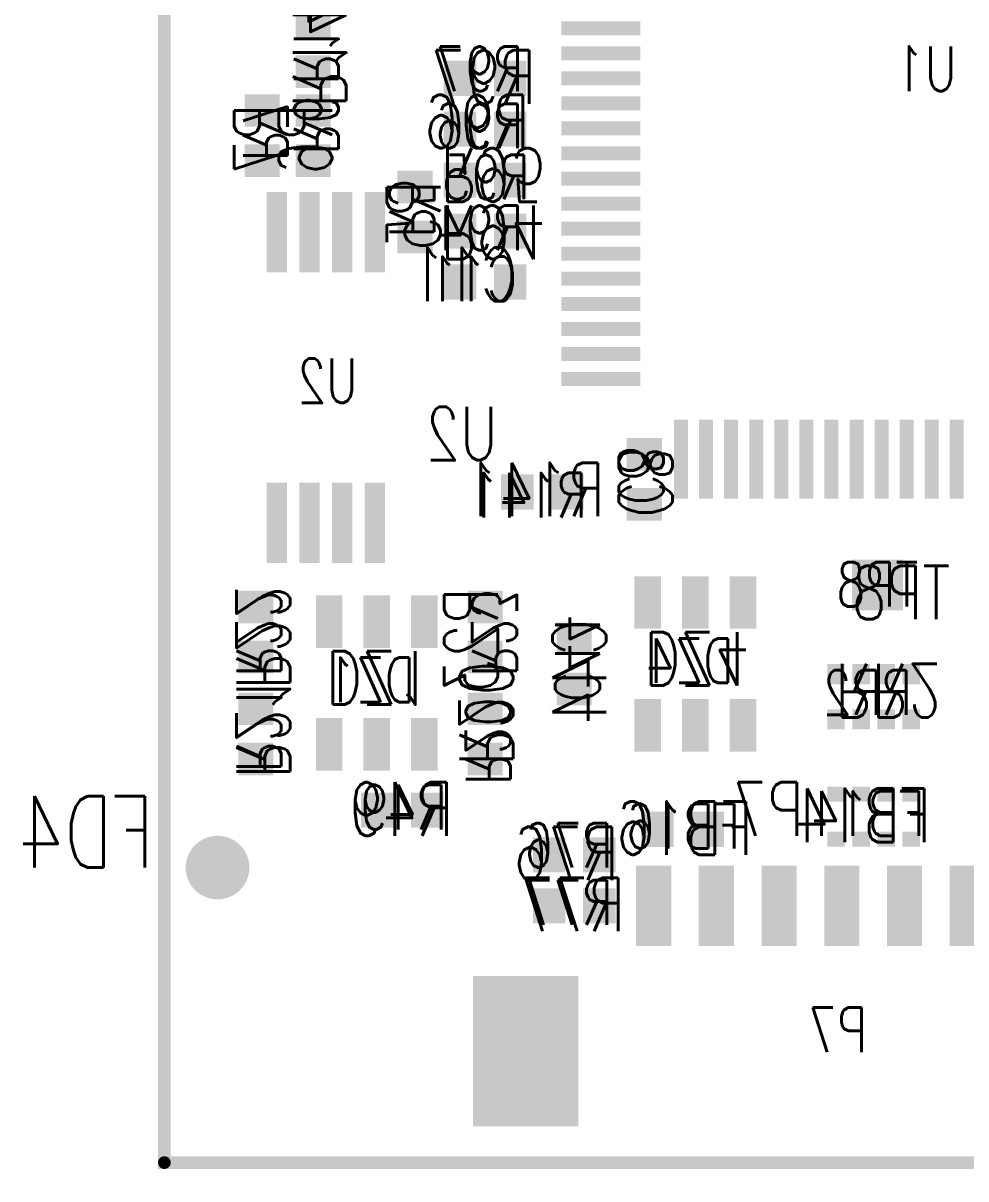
# Model space of a CAD drawing. Extents: x -31.8 to 29.1, y -21.3 to 21.3.
# Drawn here: x -31.82 to -13.02, y -21.32 to 1.74 of the extents above; entities that cross this region are included whole.
import ezdxf

# ---------------------------------------------------------------- set-up
doc = ezdxf.new("R2010")
doc.units = 0
doc.header["$MEASUREMENT"] = 0
doc.layers.get('0').update_dxf_attribs({"linetype": 'CONTINUOUS'})
for name, color, linetype in [('BOARD_OUTLINE_00', 5, 'CONTINUOUS'), ('DRIL_NPLTE_THRU_01', 3, 'CONTINUOUS'), ('DRIL_NPLTE_THRU_02', 112, 'CONTINUOUS'), ('DRIL_NPLTE_THRU_03', 2, 'CONTINUOUS'), ('DRIL_NPLTE_THRU_04', 4, 'CONTINUOUS'), ('DRIL_NPLTE_THRU_05', 171, 'CONTINUOUS'), ('DRIL_NPLTE_THRU_06', 1, 'CONTINUOUS'), ('PADS_BOT', 1, 'CONTINUOUS'), ('PADS_INNER', 3, 'CONTINUOUS'), ('PADS_TOP', 3, 'CONTINUOUS'), ('PART_NAME_06', 183, 'CONTINUOUS'), ('PART_NAME_12', 150, 'CONTINUOUS')]:
    doc.layers.add(name, color=color, linetype=linetype)
doc.styles.add('W0$1524', font='simplex', dxfattribs={"width": 0.75})
doc.styles.add('W0$2032', font='simplex', dxfattribs={"width": 0.75})
doc.styles.add('W0$254', font='simplex', dxfattribs={"width": 0.75})

# ---------------------------------------------------------------- blocks, each defined once
blk = doc.blocks.new('SMOOTH_0$254')
at = {"const_width": 0.127}
blk.add_lwpolyline([(-0.0635, 0, 1), (0.0635, 0, 1)], format="xyb", close=True, dxfattribs=at)
blk = doc.blocks.new('BOARD_1')
at = {"layer": 'BOARD_OUTLINE_00', "const_width": 0.254}
blk.add_lwpolyline([(0, 0), (58, 0), (58, 42), (0, 42)], close=True, dxfattribs=at)
at = {"layer": 'BOARD_OUTLINE_00'}
blk.add_blockref('SMOOTH_0$254', (0, 0), dxfattribs=at)
blk = doc.blocks.new('DRIL_HOLE_0')
blk.add_lwpolyline([(0, 0, 1), (0, 0, 1)], format="xyb", close=True)
blk = doc.blocks.new('PAD_0')
blk.add_lwpolyline([(0, 0, 1), (0, 0, 1)], format="xyb", close=True)
blk = doc.blocks.new('PAD_5')
at = {"const_width": 0.53}
blk.add_lwpolyline([(-0.525, 0), (0.525, 0)], dxfattribs=at)
blk = doc.blocks.new('STK_BOT_11')
at = {"layer": 'DRIL_NPLTE_THRU_01'}
blk.add_blockref('DRIL_HOLE_0', (0, 0), dxfattribs=at)
at = {"layer": 'DRIL_NPLTE_THRU_02'}
blk.add_blockref('DRIL_HOLE_0', (0, 0), dxfattribs=at)
at = {"layer": 'DRIL_NPLTE_THRU_03'}
blk.add_blockref('DRIL_HOLE_0', (0, 0), dxfattribs=at)
at = {"layer": 'DRIL_NPLTE_THRU_04'}
blk.add_blockref('DRIL_HOLE_0', (0, 0), dxfattribs=at)
at = {"layer": 'DRIL_NPLTE_THRU_05'}
blk.add_blockref('DRIL_HOLE_0', (0, 0), dxfattribs=at)
at = {"layer": 'DRIL_NPLTE_THRU_06'}
blk.add_blockref('DRIL_HOLE_0', (0, 0), dxfattribs=at)
at = {"layer": 'PADS_BOT', "rotation": 90}
blk.add_blockref('PAD_5', (0, 0), dxfattribs=at)
at = {"layer": 'PADS_INNER'}
blk.add_blockref('PAD_0', (0, 0), dxfattribs=at)
at = {"layer": 'PADS_TOP'}
blk.add_blockref('PAD_0', (0, 0), dxfattribs=at)
blk = doc.blocks.new('SYM_BOT_10')
for p in [(-0.95, 1.225), (0, 1.225), (0.95, 1.225), (-0.95, -1.225), (0, -1.225), (0.95, -1.225)]:
    blk.add_blockref('STK_BOT_11', p)
blk = doc.blocks.new('PART_BOT_22')
blk.add_blockref('SYM_BOT_10', (0, 0))
at = {"layer": 'PART_NAME_06', "style": 'W0$2032', "width": 0.75}
blk.add_text('DZ1', height=1.0668, dxfattribs=at).set_placement((-1.016, -0.635))
at = {"layer": 'PART_NAME_12', "style": 'W0$1524', "width": 0.75}
blk.add_text('DZ1', height=0.889, rotation=180, dxfattribs=at).set_placement((0.762, 0.381))
blk = doc.blocks.new('PART_BOT_25')
blk.add_blockref('SYM_BOT_10', (0, 0))
at = {"layer": 'PART_NAME_06', "style": 'W0$2032', "width": 0.75}
blk.add_text('DZ4', height=1.0668, dxfattribs=at).set_placement((-1.016, -0.635))
at = {"layer": 'PART_NAME_12', "style": 'W0$1524', "width": 0.75}
blk.add_text('DZ4', height=0.889, rotation=180, dxfattribs=at).set_placement((0.762, 0.381))
blk = doc.blocks.new('PAD_10')
at = {"const_width": 0.4064}
blk.add_lwpolyline([(-0.8001, 0), (0.8001, 0)], dxfattribs=at)
blk = doc.blocks.new('STK_BOT_17')
at = {"layer": 'DRIL_NPLTE_THRU_01'}
blk.add_blockref('DRIL_HOLE_0', (0, 0), dxfattribs=at)
at = {"layer": 'DRIL_NPLTE_THRU_02'}
blk.add_blockref('DRIL_HOLE_0', (0, 0), dxfattribs=at)
at = {"layer": 'DRIL_NPLTE_THRU_03'}
blk.add_blockref('DRIL_HOLE_0', (0, 0), dxfattribs=at)
at = {"layer": 'DRIL_NPLTE_THRU_04'}
blk.add_blockref('DRIL_HOLE_0', (0, 0), dxfattribs=at)
at = {"layer": 'DRIL_NPLTE_THRU_05'}
blk.add_blockref('DRIL_HOLE_0', (0, 0), dxfattribs=at)
at = {"layer": 'DRIL_NPLTE_THRU_06'}
blk.add_blockref('DRIL_HOLE_0', (0, 0), dxfattribs=at)
at = {"layer": 'PADS_BOT', "rotation": 90}
blk.add_blockref('PAD_10', (0, 0), dxfattribs=at)
at = {"layer": 'PADS_INNER'}
blk.add_blockref('PAD_0', (0, 0), dxfattribs=at)
at = {"layer": 'PADS_TOP'}
blk.add_blockref('PAD_0', (0, 0), dxfattribs=at)
blk = doc.blocks.new('SYM_BOT_16')
for p in [(-0.975, 2.9), (-0.325, 2.9), (0.325, 2.9), (0.975, 2.9), (-0.975, -2.9), (-0.325, -2.9), (0.325, -2.9), (0.975, -2.9)]:
    blk.add_blockref('STK_BOT_17', p)
blk = doc.blocks.new('PART_BOT_39')
blk.add_blockref('SYM_BOT_16', (0, 0))
at = {"layer": 'PART_NAME_06', "style": 'W0$2032', "width": 0.75}
blk.add_text('U2', height=1.0668, dxfattribs=at).set_placement((-3.429, -1.651))
at = {"layer": 'PART_NAME_12', "style": 'W0$1524', "width": 0.75}
blk.add_text('U2', height=0.889, dxfattribs=at).set_placement((-0.635, -0.508))
blk = doc.blocks.new('PAD_15')
at = {"const_width": 0.35}
blk.add_lwpolyline([(-0.22, 0), (0.18, 0)], dxfattribs=at)
blk = doc.blocks.new('STK_BOT_74')
at = {"layer": 'DRIL_NPLTE_THRU_01'}
blk.add_blockref('DRIL_HOLE_0', (0, 0), dxfattribs=at)
at = {"layer": 'DRIL_NPLTE_THRU_02'}
blk.add_blockref('DRIL_HOLE_0', (0, 0), dxfattribs=at)
at = {"layer": 'DRIL_NPLTE_THRU_03'}
blk.add_blockref('DRIL_HOLE_0', (0, 0), dxfattribs=at)
at = {"layer": 'DRIL_NPLTE_THRU_04'}
blk.add_blockref('DRIL_HOLE_0', (0, 0), dxfattribs=at)
at = {"layer": 'DRIL_NPLTE_THRU_05'}
blk.add_blockref('DRIL_HOLE_0', (0, 0), dxfattribs=at)
at = {"layer": 'DRIL_NPLTE_THRU_06'}
blk.add_blockref('DRIL_HOLE_0', (0, 0), dxfattribs=at)
at = {"layer": 'PADS_BOT', "rotation": 90}
blk.add_blockref('PAD_15', (0, 0), dxfattribs=at)
at = {"layer": 'PADS_INNER'}
blk.add_blockref('PAD_0', (0, 0), dxfattribs=at)
at = {"layer": 'PADS_TOP'}
blk.add_blockref('PAD_0', (0, 0), dxfattribs=at)
blk = doc.blocks.new('SYM_BOT_23')
for p in [(-0.75, 0.45), (-0.25, 0.45), (0.25, 0.45), (0.75, 0.45), (-0.75, -0.45), (-0.25, -0.45), (0.25, -0.45), (0.75, -0.45)]:
    blk.add_blockref('STK_BOT_74', p)
blk = doc.blocks.new('PART_BOT_58')
blk.add_blockref('SYM_BOT_23', (0, 0))
at = {"layer": 'PART_NAME_06', "style": 'W0$2032', "width": 0.75}
blk.add_text('RR2', height=1.0668, rotation=180, dxfattribs=at).set_placement((0.762, 0.635))
at = {"layer": 'PART_NAME_12', "style": 'W0$1524', "width": 0.75}
blk.add_text('RR2', height=0.889, dxfattribs=at).set_placement((-0.762, -0.381))
blk = doc.blocks.new('PAD_16')
at = {"const_width": 0.3}
blk.add_lwpolyline([(-0.175, 0), (0.175, 0)], dxfattribs=at)
blk = doc.blocks.new('STK_BOT_28')
at = {"layer": 'DRIL_NPLTE_THRU_01'}
blk.add_blockref('DRIL_HOLE_0', (0, 0), dxfattribs=at)
at = {"layer": 'DRIL_NPLTE_THRU_02'}
blk.add_blockref('DRIL_HOLE_0', (0, 0), dxfattribs=at)
at = {"layer": 'DRIL_NPLTE_THRU_03'}
blk.add_blockref('DRIL_HOLE_0', (0, 0), dxfattribs=at)
at = {"layer": 'DRIL_NPLTE_THRU_04'}
blk.add_blockref('DRIL_HOLE_0', (0, 0), dxfattribs=at)
at = {"layer": 'DRIL_NPLTE_THRU_05'}
blk.add_blockref('DRIL_HOLE_0', (0, 0), dxfattribs=at)
at = {"layer": 'DRIL_NPLTE_THRU_06'}
blk.add_blockref('DRIL_HOLE_0', (0, 0), dxfattribs=at)
at = {"layer": 'PADS_BOT'}
blk.add_blockref('PAD_16', (0, 0), dxfattribs=at)
at = {"layer": 'PADS_INNER'}
blk.add_blockref('PAD_0', (0, 0), dxfattribs=at)
at = {"layer": 'PADS_TOP'}
blk.add_blockref('PAD_0', (0, 0), dxfattribs=at)
blk = doc.blocks.new('SYM_BOT_24')
for p in [(-0.75, 0.45), (-0.25, 0.45), (0.25, 0.45), (0.75, 0.45), (-0.75, -0.45), (-0.25, -0.45), (0.25, -0.45), (0.75, -0.45)]:
    blk.add_blockref('STK_BOT_28', p)
blk = doc.blocks.new('PART_BOT_65')
blk.add_blockref('SYM_BOT_24', (0, 0))
at = {"layer": 'PART_NAME_06', "style": 'W0$2032', "width": 0.75}
blk.add_text('FB14', height=1.0668, rotation=180, dxfattribs=at).set_placement((1.143, 0.508))
at = {"layer": 'PART_NAME_12', "style": 'W0$1524', "width": 0.75}
blk.add_text('FB14', height=0.889, rotation=180, dxfattribs=at).set_placement((1.016, 0.381))
blk = doc.blocks.new('PAD_6')
at = {"const_width": 0.7}
blk.add_lwpolyline([(-0.8, 0), (0.8, 0)], dxfattribs=at)
blk = doc.blocks.new('STK_BOT_12')
at = {"layer": 'DRIL_NPLTE_THRU_01'}
blk.add_blockref('DRIL_HOLE_0', (0, 0), dxfattribs=at)
at = {"layer": 'DRIL_NPLTE_THRU_02'}
blk.add_blockref('DRIL_HOLE_0', (0, 0), dxfattribs=at)
at = {"layer": 'DRIL_NPLTE_THRU_03'}
blk.add_blockref('DRIL_HOLE_0', (0, 0), dxfattribs=at)
at = {"layer": 'DRIL_NPLTE_THRU_04'}
blk.add_blockref('DRIL_HOLE_0', (0, 0), dxfattribs=at)
at = {"layer": 'DRIL_NPLTE_THRU_05'}
blk.add_blockref('DRIL_HOLE_0', (0, 0), dxfattribs=at)
at = {"layer": 'DRIL_NPLTE_THRU_06'}
blk.add_blockref('DRIL_HOLE_0', (0, 0), dxfattribs=at)
at = {"layer": 'PADS_BOT', "rotation": 90}
blk.add_blockref('PAD_6', (0, 0), dxfattribs=at)
at = {"layer": 'PADS_INNER'}
blk.add_blockref('PAD_0', (0, 0), dxfattribs=at)
at = {"layer": 'PADS_TOP'}
blk.add_blockref('PAD_0', (0, 0), dxfattribs=at)
blk = doc.blocks.new('PAD_7')
at = {"const_width": 2.1}
blk.add_lwpolyline([(-1.5, 0), (1.5, 0)], dxfattribs=at)
blk = doc.blocks.new('STK_BOT_13')
at = {"layer": 'DRIL_NPLTE_THRU_01'}
blk.add_blockref('DRIL_HOLE_0', (0, 0), dxfattribs=at)
at = {"layer": 'DRIL_NPLTE_THRU_02'}
blk.add_blockref('DRIL_HOLE_0', (0, 0), dxfattribs=at)
at = {"layer": 'DRIL_NPLTE_THRU_03'}
blk.add_blockref('DRIL_HOLE_0', (0, 0), dxfattribs=at)
at = {"layer": 'DRIL_NPLTE_THRU_04'}
blk.add_blockref('DRIL_HOLE_0', (0, 0), dxfattribs=at)
at = {"layer": 'DRIL_NPLTE_THRU_05'}
blk.add_blockref('DRIL_HOLE_0', (0, 0), dxfattribs=at)
at = {"layer": 'DRIL_NPLTE_THRU_06'}
blk.add_blockref('DRIL_HOLE_0', (0, 0), dxfattribs=at)
at = {"layer": 'PADS_BOT', "rotation": 90}
blk.add_blockref('PAD_7', (0, 0), dxfattribs=at)
at = {"layer": 'PADS_INNER'}
blk.add_blockref('PAD_0', (0, 0), dxfattribs=at)
at = {"layer": 'PADS_TOP'}
blk.add_blockref('PAD_0', (0, 0), dxfattribs=at)
blk = doc.blocks.new('SYM_BOT_11')
for name, p in [('STK_BOT_12', (-3.75, 0)), ('STK_BOT_12', (-2.5, 0)), ('STK_BOT_12', (-1.25, 0)), ('STK_BOT_12', (0, 0)), ('STK_BOT_12', (1.25, 0)), ('STK_BOT_12', (2.5, 0)), ('STK_BOT_12', (3.75, 0)), ('STK_BOT_13', (-6.3, -2.9)), ('STK_BOT_13', (6.3, -2.9))]:
    blk.add_blockref(name, p)
blk = doc.blocks.new('PART_BOT_72')
blk.add_blockref('SYM_BOT_11', (0, 0))
at = {"layer": 'PART_NAME_06', "style": 'W0$2032', "width": 0.75}
blk.add_text('P7', height=1.0668, dxfattribs=at).set_placement((0.762, 1.397))
at = {"layer": 'PART_NAME_12', "style": 'W0$1524', "width": 0.75}
blk.add_text('P7', height=0.889, dxfattribs=at).set_placement((-0.508, -2.921))
blk = doc.blocks.new('PAD_17')
at = {"const_width": 0.65}
blk.add_lwpolyline([(-0.35, 0), (0.35, 0)], dxfattribs=at)
blk = doc.blocks.new('STK_BOT_31')
at = {"layer": 'DRIL_NPLTE_THRU_01'}
blk.add_blockref('DRIL_HOLE_0', (0, 0), dxfattribs=at)
at = {"layer": 'DRIL_NPLTE_THRU_02'}
blk.add_blockref('DRIL_HOLE_0', (0, 0), dxfattribs=at)
at = {"layer": 'DRIL_NPLTE_THRU_03'}
blk.add_blockref('DRIL_HOLE_0', (0, 0), dxfattribs=at)
at = {"layer": 'DRIL_NPLTE_THRU_04'}
blk.add_blockref('DRIL_HOLE_0', (0, 0), dxfattribs=at)
at = {"layer": 'DRIL_NPLTE_THRU_05'}
blk.add_blockref('DRIL_HOLE_0', (0, 0), dxfattribs=at)
at = {"layer": 'DRIL_NPLTE_THRU_06'}
blk.add_blockref('DRIL_HOLE_0', (0, 0), dxfattribs=at)
at = {"layer": 'PADS_BOT', "rotation": 90}
blk.add_blockref('PAD_17', (0, 0), dxfattribs=at)
at = {"layer": 'PADS_INNER'}
blk.add_blockref('PAD_0', (0, 0), dxfattribs=at)
at = {"layer": 'PADS_TOP'}
blk.add_blockref('PAD_0', (0, 0), dxfattribs=at)
blk = doc.blocks.new('SYM_BOT_25')
for p in [(-0.5, 0), (0.5, 0)]:
    blk.add_blockref('STK_BOT_31', p)
blk = doc.blocks.new('PART_BOT_99')
blk.add_blockref('SYM_BOT_25', (0, 0))
at = {"layer": 'PART_NAME_06', "style": 'W0$2032', "width": 0.75}
blk.add_text('C44', height=1.0668, rotation=180, dxfattribs=at).set_placement((0.889, 0.635))
at = {"layer": 'PART_NAME_12', "style": 'W0$1524', "width": 0.75}
blk.add_text('C44', height=0.889, dxfattribs=at).set_placement((-0.762, -0.381))
blk = doc.blocks.new('PART_BOT_124')
blk.add_blockref('SYM_BOT_25', (0, 0))
at = {"layer": 'PART_NAME_06', "style": 'W0$2032', "width": 0.75}
blk.add_text('C8', height=1.0668, rotation=180, dxfattribs=at).set_placement((0.762, 0.508))
at = {"layer": 'PART_NAME_12', "style": 'W0$1524', "width": 0.75}
blk.add_text('C8', height=0.889, rotation=180, dxfattribs=at).set_placement((0.508, 0.508))
blk = doc.blocks.new('PART_BOT_130')
blk.add_blockref('SYM_BOT_25', (0, 0))
at = {"layer": 'PART_NAME_06', "style": 'W0$2032', "width": 0.75}
blk.add_text('FB16', height=1.0668, dxfattribs=at).set_placement((-1.397, -0.508))
at = {"layer": 'PART_NAME_12', "style": 'W0$1524', "width": 0.75}
blk.add_text('FB16', height=0.889, dxfattribs=at).set_placement((-1.143, -0.381))
blk = doc.blocks.new('PART_BOT_192')
blk.add_blockref('SYM_BOT_25', (0, 0))
at = {"layer": 'PART_NAME_06', "style": 'W0$2032', "width": 0.75}
blk.add_text('R20', height=1.0668, rotation=180, dxfattribs=at).set_placement((0.635, 0.508))
at = {"layer": 'PART_NAME_12', "style": 'W0$1524', "width": 0.75}
blk.add_text('R20', height=0.889, rotation=180, dxfattribs=at).set_placement((1.016, 0.381))
blk = doc.blocks.new('PART_BOT_193')
blk.add_blockref('SYM_BOT_25', (0, 0))
at = {"layer": 'PART_NAME_06', "style": 'W0$2032', "width": 0.75}
blk.add_text('R21', height=1.0668, rotation=180, dxfattribs=at).set_placement((0.889, 0.381))
at = {"layer": 'PART_NAME_12', "style": 'W0$1524', "width": 0.75}
blk.add_text('R21', height=0.889, rotation=180, dxfattribs=at).set_placement((0.762, 0.381))
blk = doc.blocks.new('PART_BOT_194')
blk.add_blockref('SYM_BOT_25', (0, 0))
at = {"layer": 'PART_NAME_06', "style": 'W0$2032', "width": 0.75}
blk.add_text('R22', height=1.0668, dxfattribs=at).set_placement((-1.143, -0.381))
at = {"layer": 'PART_NAME_12', "style": 'W0$1524', "width": 0.75}
blk.add_text('R22', height=0.889, dxfattribs=at).set_placement((-0.889, -0.381))
blk = doc.blocks.new('PART_BOT_195')
blk.add_blockref('SYM_BOT_25', (0, 0))
at = {"layer": 'PART_NAME_06', "style": 'W0$2032', "width": 0.75}
blk.add_text('R23', height=1.0668, rotation=180, dxfattribs=at).set_placement((0.889, 0.254))
at = {"layer": 'PART_NAME_12', "style": 'W0$1524', "width": 0.75}
blk.add_text('R23', height=0.889, dxfattribs=at).set_placement((-0.889, -0.254))
blk = doc.blocks.new('PART_BOT_222')
blk.add_blockref('SYM_BOT_25', (0, 0))
at = {"layer": 'PART_NAME_06', "style": 'W0$2032', "width": 0.75}
blk.add_text('R49', height=1.0668, dxfattribs=at).set_placement((-1.016, -0.508))
at = {"layer": 'PART_NAME_12', "style": 'W0$1524', "width": 0.75}
blk.add_text('R49', height=0.889, dxfattribs=at).set_placement((-0.889, -0.381))
blk = doc.blocks.new('PART_BOT_223')
blk.add_blockref('SYM_BOT_25', (0, 0))
at = {"layer": 'PART_NAME_06', "style": 'W0$2032', "width": 0.75}
blk.add_text('R5', height=1.0668, rotation=180, dxfattribs=at).set_placement((0.635, 0.508))
at = {"layer": 'PART_NAME_12', "style": 'W0$1524', "width": 0.75}
blk.add_text('R5', height=0.889, dxfattribs=at).set_placement((-0.508, -0.508))
blk = doc.blocks.new('PART_BOT_234')
blk.add_blockref('SYM_BOT_25', (0, 0))
at = {"layer": 'PART_NAME_06', "style": 'W0$2032', "width": 0.75}
blk.add_text('R6', height=1.0668, rotation=180, dxfattribs=at).set_placement((0.635, 0.381))
at = {"layer": 'PART_NAME_12', "style": 'W0$1524', "width": 0.75}
blk.add_text('R6', height=0.889, dxfattribs=at).set_placement((-0.381, -0.381))
blk = doc.blocks.new('PART_BOT_245')
blk.add_blockref('SYM_BOT_25', (0, 0))
at = {"layer": 'PART_NAME_06', "style": 'W0$2032', "width": 0.75}
blk.add_text('R7', height=1.0668, rotation=180, dxfattribs=at).set_placement((0.635, 0.508))
at = {"layer": 'PART_NAME_12', "style": 'W0$1524', "width": 0.75}
blk.add_text('R7', height=0.889, dxfattribs=at).set_placement((-0.508, -0.381))
blk = doc.blocks.new('PART_BOT_251')
blk.add_blockref('SYM_BOT_25', (0, 0))
at = {"layer": 'PART_NAME_06', "style": 'W0$2032', "width": 0.75}
blk.add_text('R76', height=1.0668, rotation=180, dxfattribs=at).set_placement((0.889, 0.508))
at = {"layer": 'PART_NAME_12', "style": 'W0$1524', "width": 0.75}
blk.add_text('R76', height=0.889, rotation=180, dxfattribs=at).set_placement((0.762, 0.254))
blk = doc.blocks.new('PART_BOT_252')
blk.add_blockref('SYM_BOT_25', (0, 0))
at = {"layer": 'PART_NAME_06', "style": 'W0$2032', "width": 0.75}
blk.add_text('R77', height=1.0668, rotation=180, dxfattribs=at).set_placement((1.016, 0.508))
at = {"layer": 'PART_NAME_12', "style": 'W0$1524', "width": 0.75}
blk.add_text('R77', height=0.889, rotation=180, dxfattribs=at).set_placement((0.762, 0.381))
blk = doc.blocks.new('PART_BOT_270')
blk.add_blockref('SYM_BOT_25', (0, 0))
at = {"layer": 'PART_NAME_06', "style": 'W0$2032', "width": 0.75}
blk.add_text('R94', height=1.0668, dxfattribs=at).set_placement((-0.889, -0.508))
at = {"layer": 'PART_NAME_12', "style": 'W0$1524', "width": 0.75}
blk.add_text('R94', height=0.889, rotation=180, dxfattribs=at).set_placement((0.762, 0.381))
blk = doc.blocks.new('PART_BOT_271')
blk.add_blockref('SYM_BOT_25', (0, 0))
at = {"layer": 'PART_NAME_06', "style": 'W0$2032', "width": 0.75}
blk.add_text('R95', height=1.0668, dxfattribs=at).set_placement((-0.889, -0.635))
at = {"layer": 'PART_NAME_12', "style": 'W0$1524', "width": 0.75}
blk.add_text('R95', height=0.889, rotation=180, dxfattribs=at).set_placement((0.889, 0.381))
blk = doc.blocks.new('PART_BOT_272')
blk.add_blockref('SYM_BOT_25', (0, 0))
at = {"layer": 'PART_NAME_06', "style": 'W0$2032', "width": 0.75}
blk.add_text('R96', height=1.0668, rotation=180, dxfattribs=at).set_placement((0.889, 0.381))
at = {"layer": 'PART_NAME_12', "style": 'W0$1524', "width": 0.75}
blk.add_text('R96', height=0.889, rotation=180, dxfattribs=at).set_placement((0.762, 0.381))
blk = doc.blocks.new('PART_BOT_273')
blk.add_blockref('SYM_BOT_25', (0, 0))
at = {"layer": 'PART_NAME_06', "style": 'W0$2032', "width": 0.75}
blk.add_text('R97', height=1.0668, rotation=180, dxfattribs=at).set_placement((1.016, 0.508))
at = {"layer": 'PART_NAME_12', "style": 'W0$1524', "width": 0.75}
blk.add_text('R97', height=0.889, rotation=180, dxfattribs=at).set_placement((0.762, 0.254))
blk = doc.blocks.new('PART_BOT_279')
blk.add_blockref('SYM_BOT_25', (0, 0))
at = {"layer": 'PART_NAME_06', "style": 'W0$2032', "width": 0.75}
blk.add_text('C11', height=1.0668, rotation=180, dxfattribs=at).set_placement((0.635, 0.381))
at = {"layer": 'PART_NAME_12', "style": 'W0$1524', "width": 0.75}
blk.add_text('C11', height=0.889, rotation=180, dxfattribs=at).set_placement((0.635, 0.381))
blk = doc.blocks.new('PAD_19')
at = {"const_width": 0.2794}
blk.add_lwpolyline([(-0.7874, 0), (0.7874, 0)], dxfattribs=at)
blk = doc.blocks.new('STK_BOT_35')
at = {"layer": 'DRIL_NPLTE_THRU_01'}
blk.add_blockref('DRIL_HOLE_0', (0, 0), dxfattribs=at)
at = {"layer": 'DRIL_NPLTE_THRU_02'}
blk.add_blockref('DRIL_HOLE_0', (0, 0), dxfattribs=at)
at = {"layer": 'DRIL_NPLTE_THRU_03'}
blk.add_blockref('DRIL_HOLE_0', (0, 0), dxfattribs=at)
at = {"layer": 'DRIL_NPLTE_THRU_04'}
blk.add_blockref('DRIL_HOLE_0', (0, 0), dxfattribs=at)
at = {"layer": 'DRIL_NPLTE_THRU_05'}
blk.add_blockref('DRIL_HOLE_0', (0, 0), dxfattribs=at)
at = {"layer": 'DRIL_NPLTE_THRU_06'}
blk.add_blockref('DRIL_HOLE_0', (0, 0), dxfattribs=at)
at = {"layer": 'PADS_BOT', "rotation": 90}
blk.add_blockref('PAD_19', (0, 0), dxfattribs=at)
at = {"layer": 'PADS_INNER'}
blk.add_blockref('PAD_0', (0, 0), dxfattribs=at)
at = {"layer": 'PADS_TOP'}
blk.add_blockref('PAD_0', (0, 0), dxfattribs=at)
blk = doc.blocks.new('STK_BOT_34')
at = {"layer": 'DRIL_NPLTE_THRU_01'}
blk.add_blockref('DRIL_HOLE_0', (0, 0), dxfattribs=at)
at = {"layer": 'DRIL_NPLTE_THRU_02'}
blk.add_blockref('DRIL_HOLE_0', (0, 0), dxfattribs=at)
at = {"layer": 'DRIL_NPLTE_THRU_03'}
blk.add_blockref('DRIL_HOLE_0', (0, 0), dxfattribs=at)
at = {"layer": 'DRIL_NPLTE_THRU_04'}
blk.add_blockref('DRIL_HOLE_0', (0, 0), dxfattribs=at)
at = {"layer": 'DRIL_NPLTE_THRU_05'}
blk.add_blockref('DRIL_HOLE_0', (0, 0), dxfattribs=at)
at = {"layer": 'DRIL_NPLTE_THRU_06'}
blk.add_blockref('DRIL_HOLE_0', (0, 0), dxfattribs=at)
at = {"layer": 'PADS_BOT'}
blk.add_blockref('PAD_19', (0, 0), dxfattribs=at)
at = {"layer": 'PADS_INNER'}
blk.add_blockref('PAD_0', (0, 0), dxfattribs=at)
at = {"layer": 'PADS_TOP'}
blk.add_blockref('PAD_0', (0, 0), dxfattribs=at)
blk = doc.blocks.new('PAD_21')
at = {"const_width": 0.508}
blk.add_lwpolyline([(0, -0.254, 1), (0, 0.254, 1)], format="xyb", close=True, dxfattribs=at)
blk = doc.blocks.new('STK_BOT_36')
at = {"layer": 'DRIL_NPLTE_THRU_01'}
blk.add_blockref('DRIL_HOLE_0', (0, 0), dxfattribs=at)
at = {"layer": 'DRIL_NPLTE_THRU_02'}
blk.add_blockref('DRIL_HOLE_0', (0, 0), dxfattribs=at)
at = {"layer": 'DRIL_NPLTE_THRU_03'}
blk.add_blockref('DRIL_HOLE_0', (0, 0), dxfattribs=at)
at = {"layer": 'DRIL_NPLTE_THRU_04'}
blk.add_blockref('DRIL_HOLE_0', (0, 0), dxfattribs=at)
at = {"layer": 'DRIL_NPLTE_THRU_05'}
blk.add_blockref('DRIL_HOLE_0', (0, 0), dxfattribs=at)
at = {"layer": 'DRIL_NPLTE_THRU_06'}
blk.add_blockref('DRIL_HOLE_0', (0, 0), dxfattribs=at)
at = {"layer": 'PADS_BOT'}
blk.add_blockref('PAD_21', (0, 0), dxfattribs=at)
at = {"layer": 'PADS_INNER'}
blk.add_blockref('PAD_0', (0, 0), dxfattribs=at)
at = {"layer": 'PADS_TOP'}
blk.add_blockref('PAD_0', (0, 0), dxfattribs=at)
blk = doc.blocks.new('SYM_BOT_29')
for name, p in [('STK_BOT_35', (-6, 7.6)), ('STK_BOT_35', (-5.5, 7.6)), ('STK_BOT_35', (-5, 7.6)), ('STK_BOT_35', (-4.5, 7.6)), ('STK_BOT_35', (-4, 7.6)), ('STK_BOT_35', (-3.5, 7.6)), ('STK_BOT_35', (-3, 7.6)), ('STK_BOT_35', (-2.5, 7.6)), ('STK_BOT_35', (-2, 7.6)), ('STK_BOT_35', (-1.5, 7.6)), ('STK_BOT_35', (-1, 7.6)), ('STK_BOT_35', (-0.5, 7.6)), ('STK_BOT_35', (0, 7.6)), ('STK_BOT_35', (0.5, 7.6)), ('STK_BOT_35', (1, 7.6)), ('STK_BOT_35', (1.5, 7.6)), ('STK_BOT_35', (2, 7.6)), ('STK_BOT_35', (2.5, 7.6)), ('STK_BOT_35', (3, 7.6)), ('STK_BOT_35', (3.5, 7.6)), ('STK_BOT_35', (4, 7.6)), ('STK_BOT_35', (4.5, 7.6)), ('STK_BOT_35', (5, 7.6)), ('STK_BOT_35', (5.5, 7.6)), ('STK_BOT_35', (6, 7.6)), ('STK_BOT_36', (7.6, 7.6)), ('STK_BOT_34', (-7.6, 6)), ('STK_BOT_34', (7.6, 6)), ('STK_BOT_34', (-7.6, 5.5)), ('STK_BOT_34', (7.6, 5.5)), ('STK_BOT_34', (-7.6, 5)), ('STK_BOT_34', (7.6, 5)), ('STK_BOT_34', (-7.6, 4.5)), ('STK_BOT_34', (7.6, 4.5)), ('STK_BOT_34', (-7.6, 4)), ('STK_BOT_34', (7.6, 4)), ('STK_BOT_34', (-7.6, 3.5)), ('STK_BOT_34', (7.6, 3.5)), ('STK_BOT_34', (-7.6, 3)), ('STK_BOT_34', (7.6, 3)), ('STK_BOT_34', (-7.6, 2.5)), ('STK_BOT_34', (7.6, 2.5)), ('STK_BOT_34', (-7.6, 2)), ('STK_BOT_34', (7.6, 2)), ('STK_BOT_34', (-7.6, 1.5)), ('STK_BOT_34', (7.6, 1.5)), ('STK_BOT_34', (-7.6, 1)), ('STK_BOT_34', (7.6, 1)), ('STK_BOT_34', (-7.6, 0.5)), ('STK_BOT_34', (7.6, 0.5)), ('STK_BOT_34', (-7.6, 0)), ('STK_BOT_34', (7.6, 0)), ('STK_BOT_34', (-7.6, -0.5)), ('STK_BOT_34', (7.6, -0.5)), ('STK_BOT_34', (-7.6, -1)), ('STK_BOT_34', (7.6, -1)), ('STK_BOT_34', (-7.6, -1.5)), ('STK_BOT_34', (7.6, -1.5)), ('STK_BOT_34', (-7.6, -2)), ('STK_BOT_34', (7.6, -2)), ('STK_BOT_34', (-7.6, -2.5)), ('STK_BOT_34', (7.6, -2.5)), ('STK_BOT_34', (-7.6, -3)), ('STK_BOT_34', (7.6, -3)), ('STK_BOT_34', (-7.6, -3.5)), ('STK_BOT_34', (7.6, -3.5)), ('STK_BOT_34', (-7.6, -4)), ('STK_BOT_34', (7.6, -4)), ('STK_BOT_34', (-7.6, -4.5)), ('STK_BOT_34', (7.6, -4.5)), ('STK_BOT_34', (-7.6, -5)), ('STK_BOT_34', (7.6, -5)), ('STK_BOT_34', (-7.6, -5.5)), ('STK_BOT_34', (7.6, -5.5)), ('STK_BOT_34', (-7.6, -6)), ('STK_BOT_34', (7.6, -6)), ('STK_BOT_35', (-6, -7.599934)), ('STK_BOT_35', (-5.5, -7.599934)), ('STK_BOT_35', (-5, -7.599934)), ('STK_BOT_35', (-4.5, -7.599934)), ('STK_BOT_35', (-4, -7.599934)), ('STK_BOT_35', (-3.5, -7.599934)), ('STK_BOT_35', (-3, -7.599934)), ('STK_BOT_35', (-2.5, -7.599934)), ('STK_BOT_35', (-2, -7.599934)), ('STK_BOT_35', (-1.5, -7.599934)), ('STK_BOT_35', (-1, -7.599934)), ('STK_BOT_35', (-0.5, -7.599934)), ('STK_BOT_35', (0, -7.599934)), ('STK_BOT_35', (0.5, -7.599934)), ('STK_BOT_35', (1, -7.599934)), ('STK_BOT_35', (1.5, -7.599934)), ('STK_BOT_35', (2, -7.599934)), ('STK_BOT_35', (2.5, -7.599934)), ('STK_BOT_35', (3, -7.599934)), ('STK_BOT_35', (3.5, -7.599934)), ('STK_BOT_35', (4, -7.599934)), ('STK_BOT_35', (4.5, -7.599934)), ('STK_BOT_35', (5, -7.599934)), ('STK_BOT_35', (5.5, -7.599934)), ('STK_BOT_35', (6, -7.599934)), ('STK_BOT_36', (-7.6, -7.6))]:
    blk.add_blockref(name, p)
blk = doc.blocks.new('PART_BOT_306')
blk.add_blockref('SYM_BOT_29', (0, 0))
at = {"layer": 'PART_NAME_06', "style": 'W0$2032', "width": 0.75}
blk.add_text('U1', height=1.0668, rotation=180, dxfattribs=at).set_placement((-9.677, -1.422))
at = {"layer": 'PART_NAME_12', "style": 'W0$1524', "width": 0.75}
blk.add_text('U1', height=0.889, rotation=180, dxfattribs=at).set_placement((-0.508, 0.254))
blk = doc.blocks.new('PAD_25')
at = {"const_width": 0.635}
blk.add_lwpolyline([(0, -0.3175, 1), (0, 0.3175, 1)], format="xyb", close=True, dxfattribs=at)
blk = doc.blocks.new('STK_BOT_42')
at = {"layer": 'DRIL_NPLTE_THRU_01'}
blk.add_blockref('DRIL_HOLE_0', (0, 0), dxfattribs=at)
at = {"layer": 'DRIL_NPLTE_THRU_02'}
blk.add_blockref('DRIL_HOLE_0', (0, 0), dxfattribs=at)
at = {"layer": 'DRIL_NPLTE_THRU_03'}
blk.add_blockref('DRIL_HOLE_0', (0, 0), dxfattribs=at)
at = {"layer": 'DRIL_NPLTE_THRU_04'}
blk.add_blockref('DRIL_HOLE_0', (0, 0), dxfattribs=at)
at = {"layer": 'DRIL_NPLTE_THRU_05'}
blk.add_blockref('DRIL_HOLE_0', (0, 0), dxfattribs=at)
at = {"layer": 'DRIL_NPLTE_THRU_06'}
blk.add_blockref('DRIL_HOLE_0', (0, 0), dxfattribs=at)
at = {"layer": 'PADS_BOT'}
blk.add_blockref('PAD_25', (0, 0), dxfattribs=at)
at = {"layer": 'PADS_INNER'}
blk.add_blockref('PAD_0', (0, 0), dxfattribs=at)
at = {"layer": 'PADS_TOP'}
blk.add_blockref('PAD_0', (0, 0), dxfattribs=at)
blk = doc.blocks.new('SYM_BOT_33')
blk.add_blockref('STK_BOT_42', (0, 0))
blk = doc.blocks.new('PART_BOT_314')
blk.add_blockref('SYM_BOT_33', (0, 0))
at = {"layer": 'PART_NAME_06', "style": 'W0$254', "width": 0.75}
blk.add_text('FD4', height=1.4224, dxfattribs=at).set_placement((1.27, 0))
blk = doc.blocks.new('PART_BOT_320')
blk.add_blockref('SYM_BOT_25', (0, 0))
at = {"layer": 'PART_NAME_06', "style": 'W0$2032', "width": 0.75}
blk.add_text('R141', height=1.0668, dxfattribs=at).set_placement((-1.2446, -0.4826))
at = {"layer": 'PART_NAME_12', "style": 'W0$1524', "width": 0.75}
blk.add_text('R141', height=0.889, dxfattribs=at).set_placement((-0.889, -0.508))
blk = doc.blocks.new('PART_BOT_321')
blk.add_blockref('SYM_BOT_25', (0, 0))
at = {"layer": 'PART_NAME_06', "style": 'W0$2032', "width": 0.75}
blk.add_text('R142', height=1.0668, dxfattribs=at).set_placement((-1.2192, -0.4064))
at = {"layer": 'PART_NAME_12', "style": 'W0$1524', "width": 0.75}
blk.add_text('R142', height=0.889, dxfattribs=at).set_placement((-0.762, -0.381))
blk = doc.blocks.new('PAD_13')
at = {"const_width": 1.016}
blk.add_lwpolyline([(-0.508, 0), (0.508, 0)], dxfattribs=at)
blk = doc.blocks.new('STK_BOT_24')
at = {"layer": 'DRIL_NPLTE_THRU_01'}
blk.add_blockref('DRIL_HOLE_0', (0, 0), dxfattribs=at)
at = {"layer": 'DRIL_NPLTE_THRU_02'}
blk.add_blockref('DRIL_HOLE_0', (0, 0), dxfattribs=at)
at = {"layer": 'DRIL_NPLTE_THRU_03'}
blk.add_blockref('DRIL_HOLE_0', (0, 0), dxfattribs=at)
at = {"layer": 'DRIL_NPLTE_THRU_04'}
blk.add_blockref('DRIL_HOLE_0', (0, 0), dxfattribs=at)
at = {"layer": 'DRIL_NPLTE_THRU_05'}
blk.add_blockref('DRIL_HOLE_0', (0, 0), dxfattribs=at)
at = {"layer": 'DRIL_NPLTE_THRU_06'}
blk.add_blockref('DRIL_HOLE_0', (0, 0), dxfattribs=at)
at = {"layer": 'PADS_BOT'}
blk.add_blockref('PAD_13', (0, 0), dxfattribs=at)
at = {"layer": 'PADS_INNER'}
blk.add_blockref('PAD_0', (0, 0), dxfattribs=at)
at = {"layer": 'PADS_TOP'}
blk.add_blockref('PAD_0', (0, 0), dxfattribs=at)
blk = doc.blocks.new('SYM_BOT_22')
blk.add_blockref('STK_BOT_24', (0, 0))
blk = doc.blocks.new('PART_BOT_375')
blk.add_blockref('SYM_BOT_22', (0, 0))
at = {"layer": 'PART_NAME_06', "style": 'W0$2032', "width": 0.75}
blk.add_text('TP8', height=1.0668, dxfattribs=at).set_placement((-1.4478, -0.6858))
at = {"layer": 'PART_NAME_12', "style": 'W0$1524', "width": 0.75}
blk.add_text('TP8', height=0.889, dxfattribs=at).set_placement((-0.8128, -0.4318))

msp = doc.modelspace()

# ---------------------------------------------------------------- block references
msp.add_blockref('BOARD_1', (-29, -21))
at = {"xscale": -1}
for name, p, rotation in [('PART_BOT_306', (-12.7, 0.635), 180), ('PART_BOT_321', (-26.035, 1.27), 270), ('PART_BOT_273', (-22.606, 0.635), 180), ('PART_BOT_245', (-27.051, -0.508), 270), ('PART_BOT_234', (-26.035, -0.508), 270), ('PART_BOT_272', (-22.606, -0.381), 180), ('PART_BOT_271', (-22.606, -1.397), 180), ('PART_BOT_223', (-24.003, -2.032), 270), ('PART_BOT_270', (-22.606, -2.413), 180), ('PART_BOT_279', (-22.606, -3.429), 180), ('PART_BOT_124', (-19.431, -7.366), 90), ('PART_BOT_25', (-18.415, -11.049), 180), ('PART_BOT_22', (-24.765, -11.43), 180), ('PART_BOT_194', (-27.178, -10.414), 270), ('PART_BOT_195', (-22.606, -10.414), 270), ('PART_BOT_99', (-20.828, -11.049), 270), ('PART_BOT_192', (-22.606, -12.446), 90), ('PART_BOT_193', (-27.178, -12.446), 90), ('PART_BOT_65', (-14.859, -14.097), 180), ('PART_BOT_251', (-20.828, -14.859), 180), ('PART_BOT_252', (-20.828, -15.875), 180)]:
    msp.add_blockref(name, p, dxfattribs=dict(at, rotation=rotation))
for name, p in [('PART_BOT_39', (-25.781, -5.334)), ('PART_BOT_320', (-21.463, -7.62)), ('PART_BOT_375', (-14.7828, -9.4742)), ('PART_BOT_58', (-14.859, -11.684)), ('PART_BOT_222', (-24.257, -13.97)), ('PART_BOT_72', (-15.494, -15.875)), ('PART_BOT_314', (-27.94, -15.113)), ('PART_BOT_130', (-18.669, -14.351))]:
    msp.add_blockref(name, p, dxfattribs=at)

doc.saveas('drawing.dxf')
